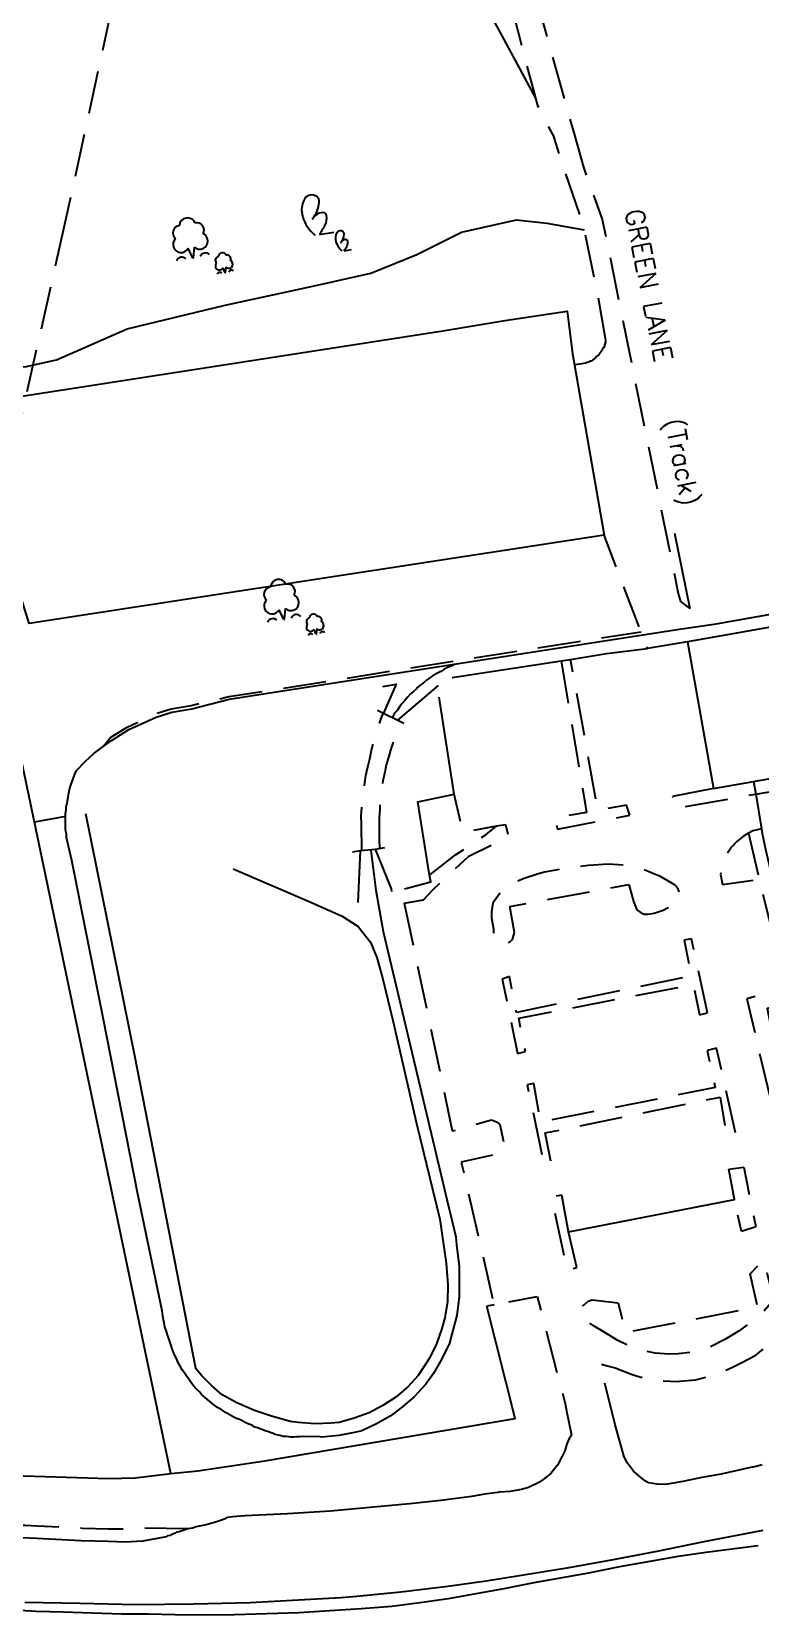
# Model space of a CAD drawing. Extents: x 441020 to 630336, y 432046 to 448236.
# Drawn here: x 629775.9 to 629883.6, y 447404.1 to 447638.6 of the extents above; entities that cross this region are included whole.
import ezdxf
from ezdxf.enums import TextEntityAlignment as Align

# ---------------------------------------------------------------- set-up
doc = ezdxf.new("R2010")
doc.units = 0
doc.linetypes.add('HIDDEN', pattern=[9.525, 6.35, -3.175])
doc.layers.get('0').update_dxf_attribs({"color": 222, "linetype": 'CONTINUOUS'})
for name, color, linetype in [('BUILDOUT', 8, 'CONTINUOUS'), ('GENLINE', 8, 'CONTINUOUS'), ('GENPECK', 8, 'HIDDEN'), ('NCONS', 8, 'CONTINUOUS'), ('OVER', 8, 'HIDDEN'), ('RAILNG', 8, 'CONTINUOUS'), ('ROAD', 7, 'CONTINUOUS'), ('ROADTXT', 7, 'CONTINUOUS'), ('SCRUBS', 8, 'CONTINUOUS'), ('UNDER', 8, 'HIDDEN'), ('VEG', 8, 'CONTINUOUS'), ('VEGSUP', 8, 'HIDDEN')]:
    doc.layers.add(name, color=color, linetype=linetype)
doc.styles.get("Standard").update_dxf_attribs({"font": 'simplex'})

# ---------------------------------------------------------------- blocks, each defined once
blk = doc.blocks.new('NCONIFS')
for p, q in [((-0.76, 0.59), (-0.96, 1.36)), ((-0.7, 0.59), (-0.5, 1.37)), ((-0.76, 0.59), (-0.7, 0.59)), ((1.42, -0.9), (1.32, -0.52)), ((1.42, -0.9), (1.44, -0.9)), ((1.44, -0.9), (1.55, -0.51))]:
    blk.add_line(p, q)
for centre, radius, start, end in [((-0.73, 2.99), 0.597, 13.2294, 166.7706), ((-1.33, 2.57), 0.554, 87.4459, 219.29), ((-0.12, 2.57), 0.554, 321.4177, 92.5541), ((-1.43, 1.73), 0.597, 124.3207, 321.5044), ((-0.02, 1.73), 0.597, 217.0661, 56.5951), ((-1.62, 0.4), 0.402, 28.8429, 151.1571), ((0.16, 0.4), 0.402, 28.8429, 151.1571), ((1.13, 0.09), 0.277, 87.4459, 219.29), ((1.43, 0.3), 0.299, 13.2294, 166.7706), ((1.73, 0.09), 0.277, 321.4177, 92.5541), ((1.08, -0.33), 0.299, 124.3207, 321.5044), ((0.98, -1), 0.201, 28.8429, 151.1571), ((1.78, -0.33), 0.299, 217.0661, 56.5951), ((1.87, -1), 0.201, 28.8429, 151.1571)]:
    blk.add_arc(centre, radius, start, end)
blk = doc.blocks.new('SCRUBS')
for p, q in [((-1.11, 1.69), (-0.82, 1.91)), ((-0.79, 0.46), (0.29, 0.46)), ((0.65, -0.41), (0.8, -0.3)), ((0.81, -1.03), (1.35, -1.03))]:
    blk.add_line(p, q)
for centre, radius, start, end in [((-0.13, 2.18), 1.66, 138.7006, 187.5175), ((-0.96, 2.91), 0.551, 87.9772, 138.7006), ((-2.6, 3.45), 2.31, 310.2992, 344.4336), ((-0.97, 2.79), 0.669, 44.4698, 87.9772), ((-0.81, 2.95), 0.444, 344.4336, 44.4698), ((1.05, 2.33), 2.85, 187.5175, 219.4648), ((-0.41, 1.3), 0.734, 75.3553, 124.3656), ((-1.12, 1.75), 1.1, 321.2698, 0.2267), ((-0.29, 1.75), 0.271, 0.2267, 75.3553), ((-1.35, 0.36), 0.258, 22.4906, 39.4648), ((-7.01, 6.47), 8.65, 315.9751, 321.2698), ((1.14, -0.17), 0.828, 138.7006, 187.5175), ((0.73, 0.2), 0.275, 87.9772, 138.7006), ((-0.09, 0.47), 1.15, 310.2992, 344.4336), ((0.72, 0.14), 0.335, 44.4698, 87.9772), ((0.8, 0.22), 0.222, 344.4336, 44.4698), ((1.74, -0.09), 1.43, 187.5175, 219.4648), ((0.53, -1.08), 0.129, 22.4906, 39.4648), ((1, -0.6), 0.367, 75.3553, 124.3656), ((-2.3, 1.98), 4.33, 315.9751, 321.2698), ((0.65, -0.38), 0.549, 321.2698, 0.2267), ((1.06, -0.38), 0.135, 0.2267, 75.3553)]:
    blk.add_arc(centre, radius, start, end)

msp = doc.modelspace()

# ---------------------------------------------------------------- linework, layer by layer
at = {"layer": 'BUILDOUT', "flags": 128}
msp.add_lwpolyline([(629876.74, 447526.67), (629882.65, 447527.71), (629911.3, 447532.8), (629908.82, 447546.78), (629907.46, 447554.46), (629872.9, 447548.33), (629876.74, 447526.67)], dxfattribs=at)
at = {"layer": 'GENLINE', "flags": 128}
for points in [[(629845.88, 447595.84), (629855.07, 447597.26), (629855.89, 447590.91)], [(629855.89, 447590.91), (629856.18, 447589.28), (629860.55, 447564.11), (629775.52, 447551.05), (629765.53, 447583.3), (629836.7, 447594.31), (629845.88, 447595.84)], [(629870.95, 447564.43), (629873.24, 447553.26)], [(629882.98, 447525.84), (629951.47, 447537.7), (629953.77, 447540.75), (629955.17, 447543.13), (629955.72, 447545.76), (629955.29, 447549.34), (629953.49, 447562.33), (629933.11, 447558.71), (629913.83, 447555.19), (629914.01, 447553.59), (629913.32, 447553.47), (629914.32, 447547.86), (629915.1, 447543.43), (629916.99, 447543.66)], [(629838.08, 447543.06), (629854.2, 447545.52), (629855.58, 447545.76), (629860.91, 447546.61)], [(629827.85, 447541.75), (629829.82, 447542.1), (629827.94, 447537.81)], [(629830.06, 447536.76), (629836.06, 447541.89)], [(629796.51, 447425.38), (629776.32, 447521.69), (629774.65, 447529.67), (629772.64, 447539.26)], [(629831.03, 447511.85), (629834.92, 447512.84), (629834.74, 447513.83), (629833.02, 447524.69), (629838.4, 447525.85), (629836.16, 447540.18)], [(629827.05, 447538.26), (629827.94, 447537.81), (629830.06, 447536.76), (629830.95, 447536.31)], [(629882.65, 447527.71), (629882.98, 447525.84), (629883.8, 447520.7), (629883.92, 447520.02), (629884.47, 447517.47), (629889.73, 447495.25), (629884.65, 447494.15), (629888.03, 447477.38), (629888.75, 447474.46), (629890.64, 447473.58), (629894, 447474.07), (629896.66, 447474.54), (629899.34, 447474.92), (629899.96, 447474.83), (629901.71, 447474.73), (629903.25, 447474.6), (629918.93, 447476.67)], [(629783.86, 447522.97), (629791.13, 447487.19), (629800.15, 447440.96)], [(629823.36, 447517.29), (629824.54, 447517.5), (629826.74, 447517.69), (629828.12, 447517.93)], [(629829.18, 447511.42), (629829.11, 447511.81), (629826.74, 447517.69)], [(629824.18, 447509.82), (629824.54, 447517.5)], [(629805.73, 447514.77), (629817.27, 447509.81), (629821.8, 447507.77), (629824.2, 447506.27), (629826.03, 447503.95), (629826.94, 447501.68), (629827.78, 447498.68), (629829.35, 447492.15), (629832.83, 447477.13), (629836.25, 447463.01), (629837.2, 447456.47)], [(629856.51, 447455.84), (629855.27, 447461.1), (629879.82, 447465.87), (629879.01, 447470.4)], [(629837.2, 447456.47), (629837.47, 447453.27)], [(629837.47, 447453.27), (629837.39, 447450.82), (629837.01, 447448.42), (629836.58, 447446.82), (629835.77, 447444.54), (629834.72, 447442.42), (629833.04, 447439.89), (629831.51, 447438.2), (629829.75, 447436.67), (629827.84, 447435.41), (629825.8, 447434.34), (629823.6, 447433.54), (629821.37, 447432.94), (629820.17, 447432.83), (629817.76, 447432.71), (629815.39, 447432.9), (629814.14, 447433.08), (629811.25, 447433.89), (629808.88, 447434.69), (629806.23, 447435.84), (629804.1, 447436.99), (629802.54, 447438.34), (629801.06, 447439.8), (629800.15, 447440.96)], [(629686.59, 447428.42), (629704.3, 447427.6), (629744.91, 447425.97), (629787.3, 447424.66), (629791.24, 447424.75), (629796.51, 447425.38), (629800.5, 447425.79), (629810.4, 447427.24), (629847.38, 447433.5), (629843.21, 447450.13)], [(629844.29, 447450.32), (629843.21, 447450.13)], [(629883.32, 447414.69), (629875.57, 447413.72), (629871.51, 447413.1), (629862.85, 447411.56), (629858.24, 447410.64), (629850.16, 447409.21), (629845.75, 447408.33), (629837.48, 447406.86), (629833.72, 447406.29), (629829.16, 447405.69), (629824.64, 447405.39), (629815.41, 447404.77), (629805.91, 447404.5), (629801.45, 447404.42), (629797.08, 447404.46), (629793.2, 447404.58), (629789.23, 447404.59), (629784.84, 447404.73), (629780.55, 447404.88), (629776.57, 447404.98), (629772.67, 447405.21)]]:
    msp.add_lwpolyline(points, dxfattribs=at)
at = {"layer": 'GENPECK', "flags": 128}
for points in [[(629844.35, 447651.93), (629849.8, 447630.96), (629850.4, 447628.73), (629850.69, 447627.67), (629853.16, 447622.92)], [(629847.79, 447653.15), (629856.11, 447623.45)], [(629856.11, 447623.45), (629857.49, 447618.51), (629860.29, 447610.78), (629864.35, 447590.79), (629871.52, 447555.5), (629871.83, 447554.33), (629873.24, 447553.26)], [(629860.82, 447592.9), (629859.53, 447600.19), (629857.61, 447609.29), (629857.26, 447610.65), (629854.11, 447619.84), (629853.16, 447622.92)], [(629860.82, 447592.9), (629860.5, 447591.83), (629860.32, 447591.7), (629860.26, 447591.48), (629859.77, 447590.79), (629859.42, 447590.52), (629859.33, 447590.4), (629858.62, 447589.87), (629858.42, 447589.84), (629858.24, 447589.7), (629858.04, 447589.67), (629857.86, 447589.53), (629856.18, 447589.28)], [(629860.91, 447546.61), (629866.97, 447547.38), (629866.03, 447549.85), (629860.55, 447564.11)], [(629872.9, 447548.33), (629866.97, 447547.38)], [(629854.2, 447545.52), (629857.97, 447523.13), (629853.25, 447522.29), (629853.64, 447520.63), (629864.34, 447522.74), (629863.88, 447524.18), (629859.65, 447523.43), (629855.58, 447545.76)], [(629831, 447509.71), (629833.86, 447510.22), (629835.22, 447511.68), (629840.53, 447516.68), (629846.42, 447519.56), (629846.01, 447521.31), (629844.63, 447521.07), (629839.7, 447520.19), (629838.4, 447525.85)], [(629876.74, 447526.67), (629870.66, 447525.48), (629871.07, 447523.73), (629882.98, 447525.84)], [(629834.74, 447513.83), (629838.57, 447516.84), (629843.11, 447519.88), (629844.63, 447521.07)], [(629883.8, 447520.7), (629882.53, 447520.38), (629881.88, 447520.06), (629881.14, 447519.63), (629880.16, 447518.84), (629879.4, 447518), (629878.19, 447516.26), (629877.83, 447515.38), (629877.78, 447513.95), (629878.04, 447512.47), (629883.49, 447513.24), (629887.46, 447497.19), (629881.66, 447495.55), (629886.67, 447474.19), (629887.39, 447473), (629888.37, 447472.06), (629888.72, 447471.81), (629889.41, 447471.33), (629890.55, 447470.62), (629891.96, 447470.15), (629893.15, 447470.27), (629894.34, 447470.48), (629895.7, 447470.82), (629896.73, 447471.31), (629897.8, 447472.11), (629898.5, 447472.74), (629899.07, 447472.43), (629900.25, 447472.03), (629901.72, 447471.79), (629902.97, 447471.6), (629904.01, 447471.48), (629905.64, 447471.47), (629916.82, 447473.15), (629917.17, 447470.57)], [(629881.88, 447520.06), (629883.49, 447513.24)], [(629864.89, 447509.94), (629865.41, 447508.71), (629865.87, 447508.38), (629866.43, 447508.08), (629867.04, 447508.08), (629867.93, 447508.24), (629869.27, 447508.68), (629869.93, 447509), (629870.68, 447509.34), (629871.41, 447509.77), (629871.66, 447510.12), (629871.75, 447510.75), (629871.61, 447511.54), (629871.44, 447511.91), (629871.06, 447512.35), (629870.59, 447512.68), (629868.79, 447513.68), (629868.25, 447513.88), (629866.17, 447514.73), (629864.14, 447515.29), (629861.16, 447515.47), (629858.25, 447515.26), (629854.97, 447514.88), (629851.72, 447514.3), (629850.85, 447514.05), (629848.74, 447513.37), (629846.76, 447512.51), (629846.04, 447511.97), (629845.08, 447511.09), (629844.11, 447509.7), (629843.92, 447508.45), (629843.88, 447507.53), (629844.18, 447505.85), (629844.2, 447505.15), (629844.42, 447504.48), (629844.81, 447504.04), (629845.04, 447503.87), (629845.58, 447503.67), (629845.9, 447503.62), (629846.37, 447503.81), (629846.55, 447503.94), (629846.99, 447504.32), (629847.31, 447505.39)], [(629847.31, 447505.39), (629846.63, 447509.23), (629864.23, 447512.46), (629864.89, 447509.94)], [(629831, 447509.71), (629838.1, 447476.03), (629843.9, 447477.67), (629844.66, 447477.4), (629845.01, 447477.16), (629845.14, 447476.98), (629845.77, 447474.04), (629845.71, 447473.22), (629845.37, 447472.85), (629845.09, 447472.7), (629839.43, 447471.39), (629844.29, 447450.32), (629850.67, 447451.55), (629853.59, 447440.29), (629854.8, 447435.73), (629854.99, 447434.65), (629855.74, 447431.02)], [(629875.83, 447493.49), (629873.48, 447504.45), (629872.39, 447504.26), (629873.44, 447498.96), (629847.58, 447493.56), (629846.54, 447498.86), (629845.49, 447498.47), (629847.74, 447487.49), (629848.91, 447487.8), (629847.94, 447492.71), (629873.76, 447497.7), (629874.66, 447493.19), (629875.83, 447493.49)], [(629879.99, 447475.75), (629877.17, 447488.25), (629875.8, 447487.9), (629876.98, 447482.43), (629851.17, 447477.34), (629850.16, 447483.05), (629849.17, 447482.87), (629851.7, 447470.93), (629852.78, 447471.12), (629851.86, 447475.73), (629877.73, 447481.04), (629878.61, 447475.51), (629879.99, 447475.75)], [(629879.01, 447470.4), (629881.2, 447470.68), (629882.97, 447461.86), (629880.85, 447461.18), (629879.82, 447465.87)], [(629855.27, 447461.1), (629854.31, 447466.52), (629852.74, 447466.24), (629855.05, 447455.48), (629856.51, 447455.84)], [(629858.78, 447451.06), (629862.62, 447450.63), (629863.7, 447446.25), (629883.24, 447450.02), (629882.17, 447454.91), (629884.14, 447456.99), (629885.6, 447451.05), (629884.93, 447450.22), (629884.25, 447449.49), (629882.31, 447447.82), (629880.52, 447446.49), (629878.41, 447445.2), (629876.27, 447444.11), (629875.59, 447443.89), (629873.56, 447443.33), (629871.48, 447443.06), (629870.16, 447443.03), (629868.1, 447443.17), (629866, 447443.61), (629865.25, 447443.78), (629862.59, 447445.04), (629860.43, 447446.38), (629859.07, 447447.15), (629857.89, 447448.06), (629857.68, 447448.12), (629857.56, 447448.21), (629857.39, 447448.58), (629857.34, 447448.88), (629857.09, 447449.75), (629857.33, 447450.09), (629857.59, 447450.34), (629858.21, 447450.86), (629858.41, 447450.89), (629858.58, 447451.03), (629858.78, 447451.06)], [(629862.17, 447432.57), (629859.95, 447441.62), (629861.02, 447441.3), (629862.19, 447441), (629864.7, 447440.03), (629866.75, 447439.37), (629869.04, 447439.07), (629871.39, 447438.98), (629871.68, 447439.03), (629874.08, 447439.25), (629876.41, 447439.87), (629877, 447439.98), (629879.36, 447441), (629880.94, 447441.79), (629882.99, 447442.87), (629884.76, 447444.3), (629885.2, 447444.68), (629885.89, 447445.41), (629886.44, 447446.32), (629887.69, 447441.57), (629889.43, 447435.17)], [(629798.98, 447417.19), (629792.06, 447417.28), (629789.74, 447417.17), (629787.21, 447417.13), (629783.43, 447417.27), (629776.77, 447417.61), (629774.92, 447417.69), (629771.57, 447417.7), (629768.31, 447417.74), (629764.94, 447417.85), (629759.12, 447418.03), (629753.17, 447418.4), (629746.93, 447418.61), (629740.58, 447418.91), (629732.59, 447419.32), (629724.56, 447419.92), (629712.97, 447421.12), (629700.53, 447422.56), (629698.65, 447422.84), (629684.21, 447425.25)]]:
    msp.add_lwpolyline(points, dxfattribs=at)
at = {"layer": 'OVER', "flags": 128}
for points in [[(629982.24, 447798.59), (629944.95, 447790.65), (629813.65, 447761.96), (629792.58, 447664.37), (629780.79, 447610.08)], [(629780.79, 447610.08), (629734.31, 447403.88), (629581.05, 447373.02)]]:
    msp.add_lwpolyline(points, dxfattribs=at)
at = {"layer": 'RAILNG', "flags": 128}
for points in [[(629826.05, 447517.57), (629826.81, 447511.61), (629827.89, 447505.5), (629837.58, 447464.67), (629837.85, 447463.7), (629838.64, 447460.39), (629838.75, 447459.19), (629839.12, 447456), (629839.1, 447452.65), (629839.1, 447451.53), (629838.78, 447448.73), (629838.05, 447445.96), (629837.67, 447444.67), (629836.56, 447442.34), (629835.32, 447440.19), (629834.19, 447438.57), (629832.48, 447436.74), (629830.54, 447435.08), (629828.93, 447433.88), (629826.9, 447432.71), (629824.74, 447431.71), (629823.67, 447431.42), (629821.31, 447431), (629818.81, 447430.76), (629818.5, 447430.81), (629815.95, 447430.87), (629815.56, 447430.8), (629815.46, 447430.78), (629815.05, 447430.81), (629814.66, 447430.74), (629814.24, 447430.76), (629813.93, 447430.81), (629813.52, 447430.84), (629813.11, 447430.87), (629812.68, 447431), (629812.37, 447431.04), (629811.94, 447431.17), (629811.61, 447431.31), (629811.18, 447431.44), (629810.85, 447431.58), (629810.42, 447431.71), (629810.09, 447431.86), (629809.66, 447431.98), (629809.33, 447432.13), (629808.9, 447432.25), (629808.55, 447432.5), (629808.22, 447432.64), (629808.12, 447432.62), (629807.46, 447432.91), (629806.79, 447433.3), (629806.03, 447433.57), (629805.35, 447433.96), (629804.67, 447434.35), (629804.09, 447434.75), (629803.41, 447435.14), (629802.83, 447435.54), (629802.24, 447436.05), (629801.64, 447436.55), (629801.04, 447437.05), (629800.77, 447437.41), (629800.29, 447437.84), (629799.91, 447438.28), (629799.53, 447438.72), (629799.24, 447439.17), (629798.84, 447439.71), (629798.56, 447440.17), (629798.16, 447440.71), (629797.86, 447441.26), (629797.57, 447441.72), (629797.37, 447442.29), (629797.07, 447442.85), (629796.86, 447443.42), (629796.7, 447443.8), (629796.47, 447444.47), (629796.27, 447445.04), (629796.05, 447445.72), (629795.83, 447446.39), (629795.61, 447447.06), (629795.5, 447447.65), (629795.38, 447448.34), (629795.26, 447449.03), (629795.19, 447449.42), (629791.62, 447466.66), (629786.48, 447492.77), (629781.84, 447516.01), (629781.04, 447519.43), (629781.05, 447519.94), (629780.94, 447520.53), (629780.94, 447521.13), (629780.93, 447521.74), (629780.93, 447522.5), (629780.92, 447522.96), (629781.03, 447523.49), (629781.02, 447524.09), (629781.1, 447524.21), (629781.19, 447524.84), (629781.3, 447525.36), (629781.39, 447525.99), (629781.5, 447526.52), (629781.69, 447527.16), (629781.9, 447527.7), (629782.11, 447528.25), (629782.32, 447528.79), (629782.53, 447529.34), (629783.81, 447530.68), (629785.13, 447531.83), (629786.47, 447532.88), (629787.82, 447533.83), (629790.29, 447535.39), (629791.7, 447536.04), (629794.33, 447537.22), (629796.64, 447537.94), (629799.59, 447538.46), (629805.14, 447539.85), (629871.35, 447550.18), (629877.1, 447551), (629936.86, 447561.61)], [(629838.54, 447545.07), (629837.98, 447544.77), (629837.41, 447544.57), (629836.85, 447544.26), (629836.4, 447543.98), (629835.84, 447543.68), (629835.28, 447543.38), (629834.83, 447543.09), (629834.29, 447542.69), (629833.85, 447542.31), (629833.31, 447541.91), (629832.87, 447541.53), (629832.79, 447541.41), (629832.35, 447541.03), (629831.91, 447540.64), (629831.49, 447540.16), (629831.07, 447539.68), (629830.64, 447539.2), (629830.32, 447538.74), (629830, 447538.27), (629829.57, 447537.79), (629829.27, 447537.23)]]:
    msp.add_lwpolyline(points, dxfattribs=at)
at = {"layer": 'ROAD', "flags": 128}
for points in [[(629855.74, 447431.02), (629855.41, 447430.56), (629855.04, 447429.78), (629854.73, 447428.71), (629854.36, 447427.93), (629853.68, 447426.59), (629852.67, 447425.4), (629851.52, 447424.48), (629850.88, 447424.07), (629849.39, 447423.29), (629848.33, 447423), (629846.65, 447422.71), (629845.04, 447422.62), (629844.84, 447422.59), (629842.86, 447422.34), (629840.99, 447422), (629836.42, 447421.4), (629831.84, 447420.89), (629820.05, 447419.81), (629813.72, 447419.4), (629807.48, 447419.1), (629805.67, 447418.99), (629804.88, 447418.85), (629804.51, 447418.68), (629803.46, 447418.29), (629802.39, 447418), (629801.72, 447417.78), (629800.24, 447417.51), (629799.67, 447417.31), (629798.98, 447417.19), (629798.31, 447416.97), (629797.74, 447416.76), (629797.34, 447416.69), (629797.16, 447416.56), (629796.97, 447416.53), (629796.79, 447416.39), (629796.59, 447416.36), (629796.41, 447416.22), (629796.02, 447416.15), (629795.84, 447416.02), (629792.29, 447415.39), (629789.78, 447415.25), (629787.23, 447415.31), (629783.25, 447415.41), (629776.69, 447415.77), (629774.43, 447415.88)], [(629883.93, 447426.68), (629883.06, 447426.43), (629882.18, 447426.27), (629877.88, 447425.3), (629875.02, 447424.8), (629872.18, 447424.19), (629869.62, 447423.74), (629868.39, 447423.82), (629867.14, 447424.01), (629866.69, 447424.23), (629865.63, 447425.06), (629864.9, 447425.74), (629863.99, 447426.9), (629863.52, 447427.83), (629862.17, 447432.57)], [(629884.03, 447416.95), (629875.29, 447415.3), (629868.33, 447413.86), (629861.36, 447412.52), (629855.06, 447411.4), (629848.64, 447410.36), (629843.11, 447409.48), (629837.46, 447408.68), (629830.5, 447407.85), (629823.52, 447407.12), (629821.61, 447406.99), (629808.24, 447406.24), (629799.84, 447406.07), (629791.32, 447405.98), (629783.07, 447406.14), (629774.91, 447406.31)]]:
    msp.add_lwpolyline(points, dxfattribs=at)
at = {"layer": 'UNDER', "flags": 128}
for points in [[(629824.74, 447517.54), (629824.71, 447518.85), (629824.7, 447520.07), (629824.67, 447521.38), (629824.65, 447522.6), (629824.74, 447523.83), (629824.92, 447525.08), (629825.01, 447526.32), (629825.19, 447527.57), (629825.31, 447528.61), (629825.6, 447529.87), (629825.9, 447531.05), (629826.18, 447532.31), (629826.48, 447533.48), (629826.86, 447534.77), (629827.26, 447535.96), (629827.66, 447537.15), (629827.94, 447537.81)], [(629827.41, 447517.91), (629827.32, 447519.01), (629827.33, 447520.13), (629827.33, 447521.25), (629827.34, 447522.36), (629827.44, 447523.5), (629827.46, 447524.52), (629827.56, 447525.65), (629827.78, 447526.71), (629827.89, 447527.84), (629827.95, 447528.06), (629828.17, 447529.11), (629828.39, 447530.17), (629828.7, 447531.24), (629829.02, 447532.31), (629829.34, 447533.38), (629829.66, 447534.46), (629830.09, 447535.45), (629830.51, 447536.54)]]:
    msp.add_lwpolyline(points, dxfattribs=at)
at = {"layer": 'VEG', "flags": 128}
for points in [[(629842.37, 447643.66), (629850.4, 447628.73)], [(629762.06, 447588.57), (629764.16, 447588.74), (629770.98, 447589.24), (629774.88, 447589.02), (629779.57, 447590.06), (629790.02, 447594.65), (629804.54, 447598.15), (629817.94, 447601.03), (629826.04, 447602.88), (629832.87, 447605.61), (629839.49, 447608.92), (629847.6, 447610.77), (629852.06, 447610.24), (629857.61, 447609.29)]]:
    msp.add_lwpolyline(points, dxfattribs=at)
at = {"layer": 'VEGSUP', "flags": 128}
for points in [[(629786.47, 447532.88), (629787.56, 447534.19), (629790.02, 447535.75), (629791.53, 447536.42), (629794.14, 447537.7), (629796.55, 447538.43), (629799.51, 447538.95), (629805.07, 447540.25), (629866.03, 447549.85)], [(629780.93, 447522.5), (629776.32, 447521.69)]]:
    msp.add_lwpolyline(points, dxfattribs=at)

# ---------------------------------------------------------------- block references
at = {"layer": 'NCONS', "xscale": 2, "yscale": 2, "rotation": 10.06643687963294}
for p in [(629801.43, 447604.2), (629814.89, 447550.76)]:
    msp.add_blockref('NCONIFS', p, dxfattribs=at)
at = {"layer": 'SCRUBS', "xscale": 2, "yscale": 2, "rotation": 10.06643687963294}
msp.add_blockref('SCRUBS', (629820.17, 447607.93), dxfattribs=at)

# ---------------------------------------------------------------- texts
at = {"layer": 'ROADTXT'}
for s, p in [('GREEN LANE', (629865.82, 447600.8)), ('(Track)', (629870.76, 447574.66))]:
    msp.add_text(s, height=2.75, rotation=281.1664, dxfattribs=at).set_placement(p, align=Align.CENTER)

doc.saveas('drawing.dxf')
